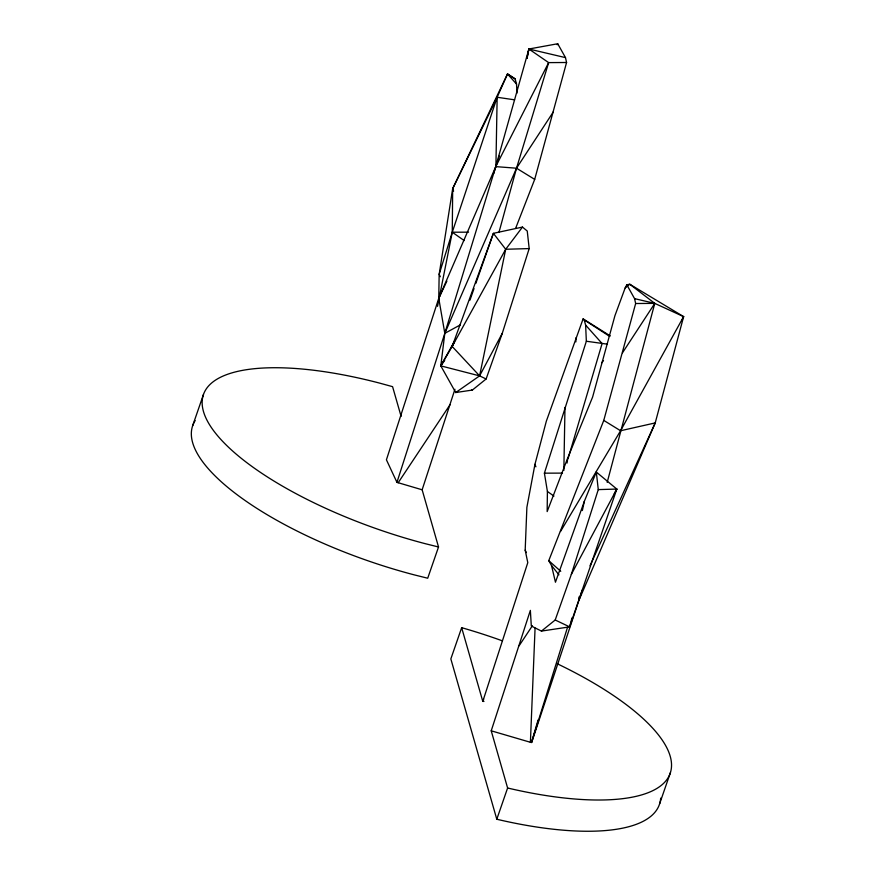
<?xml version="1.0" encoding="UTF-8"?>
<svg xmlns="http://www.w3.org/2000/svg" width="875" height="875" viewBox="0 0 875 875"><rect width="100%" height="100%" fill="white"/><g stroke="black" fill="none" stroke-linecap="round" stroke-linejoin="round"><path stroke-width="1.31" d="M516.95 93.166L516.545 84.087L515.102 78.87L507.511 73.97L452.67 188.672L452.266 232.214L437.533 306.348M483.952 701.4L482.792 701.4L527.789 562.647L525.186 550.156L526.881 507.314L534.953 464.308L546.339 421.17L583.111 318.872L584.183 319.889L585.627 325.106L586.348 341.239L544.403 473.167L547.411 491.488L547.159 511.591L567.809 457.767L592.594 397.108L614.939 315.667L625.166 287.941L626.806 284.769L629.77 284.233L683.627 316.63L655.222 422.92L578.867 600.458L531.705 742.317M486.117 378.984L479.598 375.878L440.803 365.87L452.156 346.434L493.38 233.33L522.473 227.073L527.242 231.033L529.189 248.588L502.25 333.375L486.117 378.984L472.358 390.064L455.711 392.536L440.803 365.87L444.806 333.331L438.758 298.298L439.162 274.334L452.67 188.672L497.153 97.267L507.511 73.97L515.102 78.87M493.653 173.578L495.906 166.392L497.153 97.267L514.587 99.827M563.85 470.422L564.987 407.411M575.87 341.906L575.98 337.805M531.639 740.644L531.595 742.109L538.114 719.906M567.602 627.091L531.541 742.558L530.403 742.284L535.073 628.108M582.214 590.089L578.867 600.458L579.141 596.772M567.055 463.061L567.809 457.767M483.219 701.411L483.591 698.972M578.867 600.458L579.327 597.811M522.473 227.073L505.695 249.266L479.598 375.878L455.711 392.536M582.356 510.53L584.347 501.32L596.323 472.052L616.809 489.07L569.636 626.883L541.439 631.083L531.311 625.986L530.359 610.389L491.225 730.811L507.609 788.003L496.792 819.241A210.416 70.241 19.1 0 0 660.669 798.109M607.195 482.344L654.773 303.384L629.77 284.233L625.166 287.941M571.998 617.848L569.636 626.883L555.198 620.003L541.439 631.083M515.758 227.992L534.691 179.386L566.573 62.497L565.491 57.619L557.725 43.75L528.894 49.011L495.753 166.622L444.806 333.331L396.944 482.355L422.144 489.792L438.528 546.984L427.711 578.222L414.509 574.941A210.416 70.241 19.1 0 1 195.169 420.602M558.95 574.831L551.513 565.502L548.756 560.678L603.772 420.405L635.655 303.516L634.572 298.638L626.806 284.769M498.936 232.466L516.513 168.208L548.647 62.617L528.894 49.011L527.012 58.297L528.894 49.011L565.491 57.619M568.061 458.708L602.098 343.547L585.627 325.106M555.198 620.003L571.331 574.394L598.27 489.606L596.323 472.052M422.144 489.792L454.934 389.266M495.906 166.392L498.247 159.152M498.575 158.123L499.242 156.056M566.573 62.497L548.647 62.617L495.753 166.622L438.758 298.298L386.422 459.802L396.944 482.355M497.153 97.267L452.266 232.214L439.162 274.334L440.322 276.73M192.653 425.742L203.47 394.505M502.195 640.773A210.416 70.241 19.1 0 0 461.661 627.681L450.844 658.919L496.792 819.241M659.641 803.742L670.458 772.505M469.973 300.125L474.02 288.564M475.825 283.423L493.38 233.33L505.695 249.266L529.189 248.588M584.347 501.32L555.45 582.225L551.513 565.502M681.942 320.316L683.627 316.63L654.773 303.384L634.572 298.638M589.98 565.808L655.222 422.92L620.572 430.741L603.772 420.405M438.758 298.298L446.884 281.138M502.25 333.375L479.598 375.878L452.156 346.434L454.475 341.841M557.211 44.745L557.725 43.75M614.25 493.894L616.809 489.07L598.27 489.606M571.331 574.394L616.809 489.07M452.156 346.434L505.695 249.266M683.627 316.63L620.572 430.741L560.503 531.508M454.716 340.856L440.803 365.87L444.708 360.369M553.427 111.748L516.513 168.208L444.806 333.331L460.392 324.855M622.508 352.767L654.773 303.384L635.655 303.516M398.158 482.77L450.012 404.753M519.094 645.772L532.394 625.756M601.814 362.698L603.498 360.609M468.541 232.17L452.266 232.214L464.209 240.581M544.403 473.167L562.505 473.113M495.753 166.622L516.513 168.208L534.691 179.386M607.458 344.17L586.348 341.239M438.528 546.984L425.327 543.703A210.416 70.241 19.1 0 1 203.47 411.491A210.416 70.241 19.1 0 1 379.269 383.02L392.58 386.662L401.111 416.402M491.225 730.811L530.403 742.284M471.723 389.747L472.358 390.064M583.111 318.872L610.334 335.956M584.183 319.889L609.044 335.967M547.411 491.488L553.962 496.07M548.756 560.678L560.766 571.32M507.511 73.97L516.545 84.087M525.186 550.156L526.367 552.595M452.67 188.672L453.611 191.144M534.953 464.308L535.905 466.823M461.661 627.681L482.792 701.4M556.62 663.458A210.416 70.241 19.1 0 1 669.878 774.145A210.416 70.241 19.1 0 1 507.609 788.003"/></g></svg>
